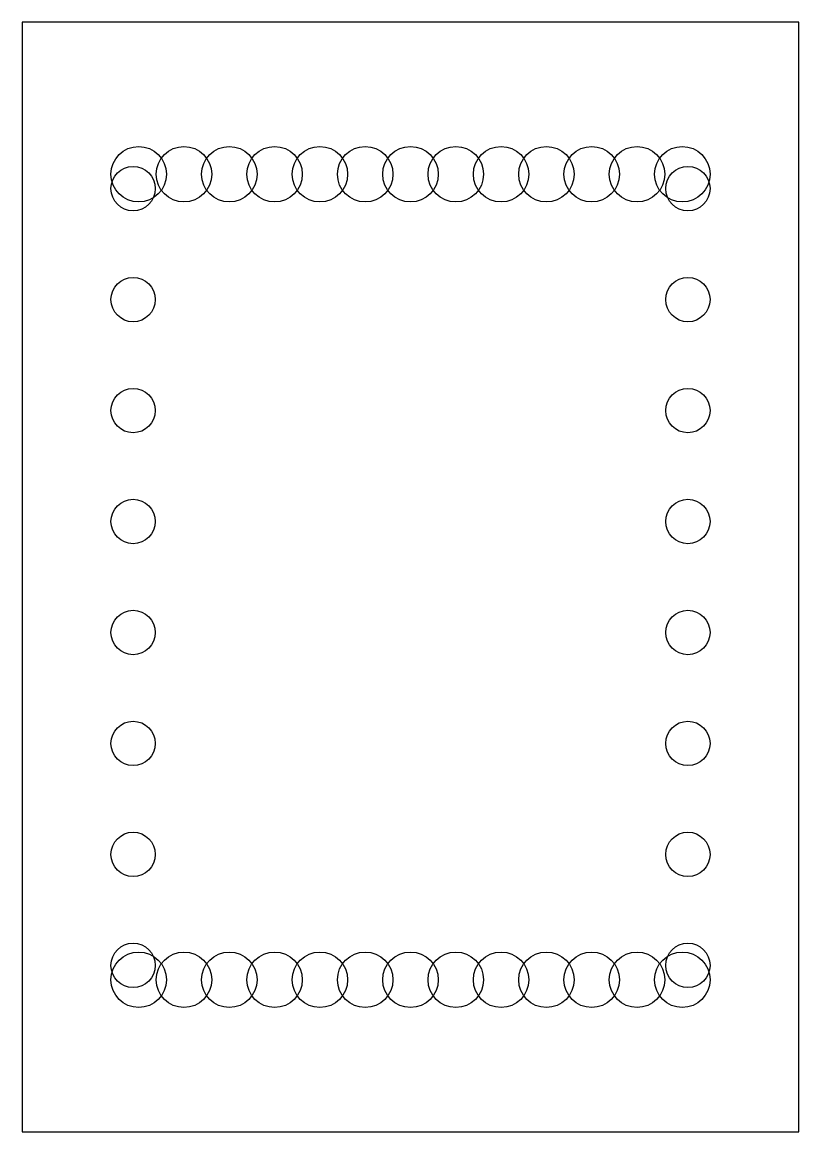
# Model space of a CAD drawing. Header units: metres. Extents: x -0.175 to 0.175, y -0.25 to 0.25.
import ezdxf

# ---------------------------------------------------------------- set-up
doc = ezdxf.new("R2010")
doc.units = ezdxf.units.M

msp = doc.modelspace()

# ---------------------------------------------------------------- linework, layer by layer
at = {"layer": 'concrete'}
msp.add_lwpolyline([(-0.175, -0.25), (0.175, -0.25), (0.175, 0.25), (-0.175, 0.25), (-0.175, -0.25)], dxfattribs=at)
at = {"layer": 'reinforcement'}
for centre, radius in [((-0.1225, 0.1815), 0.0125), ((-0.10208, 0.1815), 0.0125), ((-0.08167, 0.1815), 0.0125), ((-0.06125, 0.1815), 0.0125), ((-0.04083, 0.1815), 0.0125), ((-0.02042, 0.1815), 0.0125), ((0, 0.1815), 0.0125), ((0.02042, 0.1815), 0.0125), ((0.04083, 0.1815), 0.0125), ((0.06125, 0.1815), 0.0125), ((0.08167, 0.1815), 0.0125), ((0.10208, 0.1815), 0.0125), ((0.1225, 0.1815), 0.0125), ((-0.125, 0.175), 0.01), ((0.125, 0.175), 0.01), ((-0.125, 0.125), 0.01), ((0.125, 0.125), 0.01), ((-0.125, 0.075), 0.01), ((0.125, 0.075), 0.01), ((-0.125, 0.025), 0.01), ((0.125, 0.025), 0.01), ((-0.125, -0.025), 0.01), ((0.125, -0.025), 0.01), ((-0.125, -0.075), 0.01), ((0.125, -0.075), 0.01), ((-0.125, -0.125), 0.01), ((0.125, -0.125), 0.01), ((-0.125, -0.175), 0.01), ((-0.1225, -0.1815), 0.0125), ((-0.10208, -0.1815), 0.0125), ((-0.08167, -0.1815), 0.0125), ((-0.06125, -0.1815), 0.0125), ((-0.04083, -0.1815), 0.0125), ((-0.02042, -0.1815), 0.0125), ((0, -0.1815), 0.0125), ((0.02042, -0.1815), 0.0125), ((0.04083, -0.1815), 0.0125), ((0.06125, -0.1815), 0.0125), ((0.08167, -0.1815), 0.0125), ((0.10208, -0.1815), 0.0125), ((0.1225, -0.1815), 0.0125), ((0.125, -0.175), 0.01)]:
    msp.add_circle(centre, radius, dxfattribs=at)

doc.saveas('drawing.dxf')
